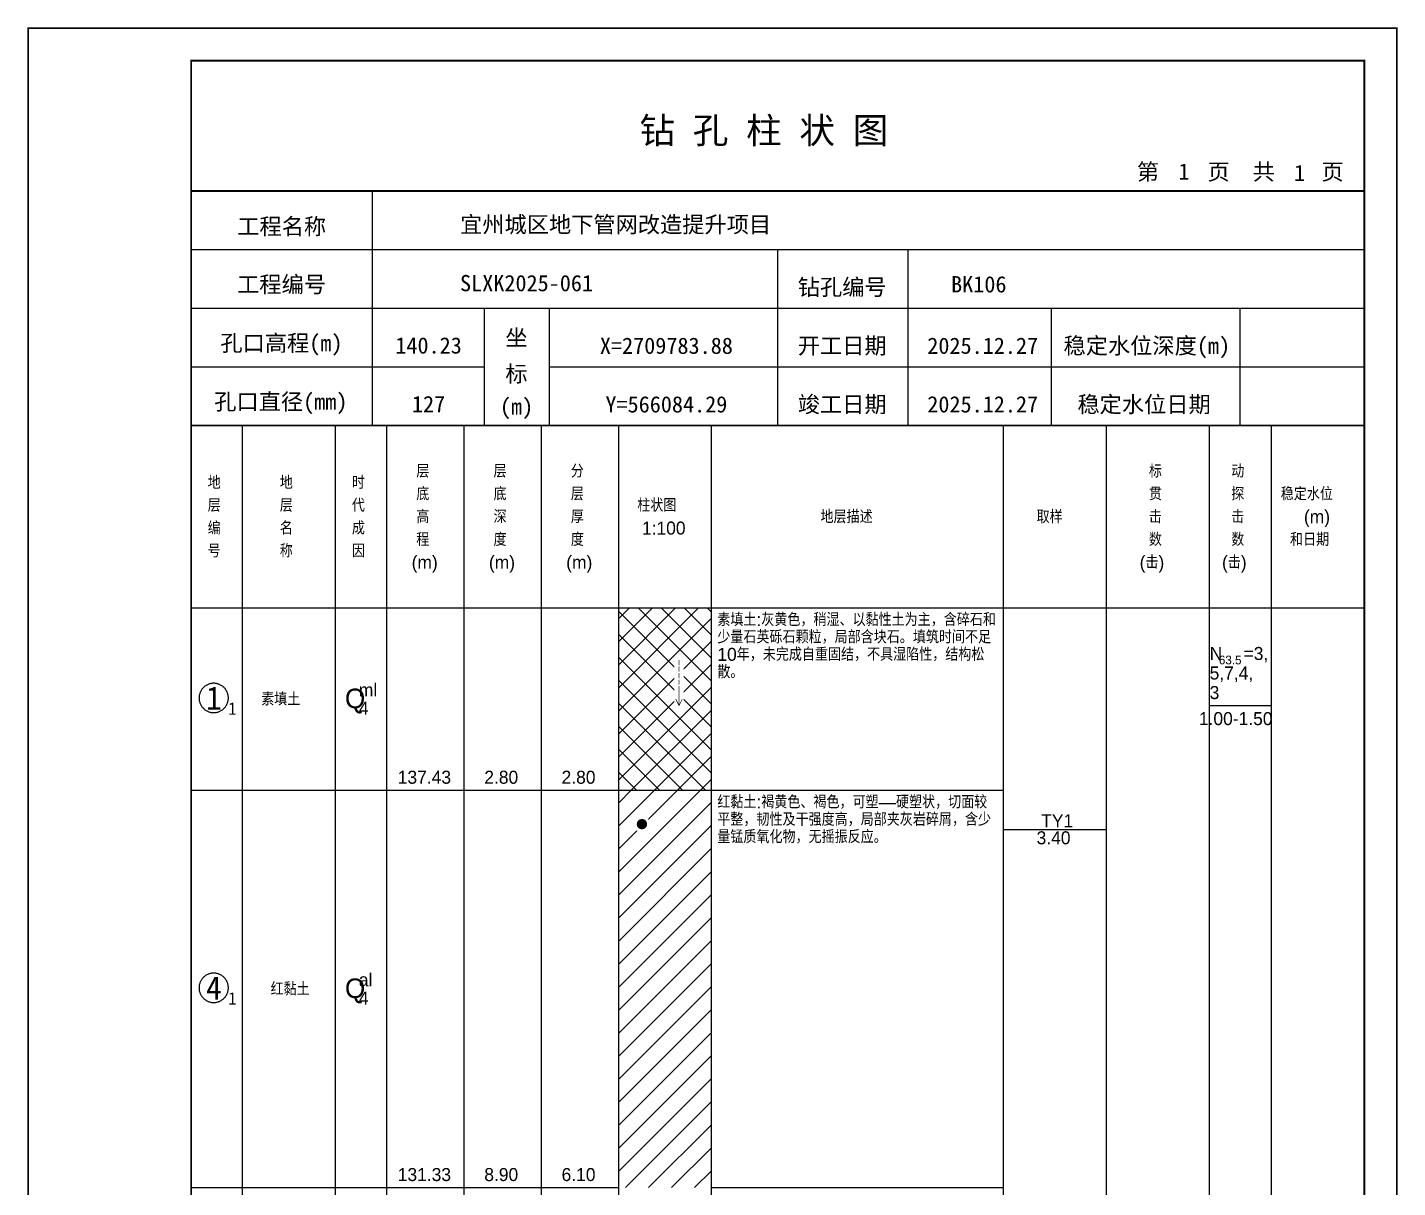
# Model space of a CAD drawing. Header units: millimetres. Extents: x 12489 to 89920, y 4630 to 4927.
# Drawn here: x 35589.3 to 35799.6, y 4748.7 to 4926.8 of the extents above; entities that cross this region are included whole.
import ezdxf
from ezdxf.enums import TextEntityAlignment as Align

# ---------------------------------------------------------------- set-up
doc = ezdxf.new("R2010")
doc.units = ezdxf.units.MM
doc.layers.add('GICAD_QUYANG', color=7, linetype='Continuous')
doc.layers.add('ZZT_TC', color=7, linetype='Continuous')
doc.styles.add('成果图图块', font='', dxfattribs={"height": 2.5})
doc.styles.add('成果图模板', font='')
doc.styles.add('成果图模板标题', font='simhei.ttf')
doc.styles.add('成果图表体', font='Comfont.shx', dxfattribs={"height": 2, "bigfont": 'Hztxt12a.shx'})
doc.styles.get('成果图图块').set_extended_font_data('FangSong_GB2312')
doc.styles.get('成果图模板').set_extended_font_data('FangSong_GB2312')

# ---------------------------------------------------------------- blocks, each defined once
blk = doc.blocks.new('DCBH-1-1-1169', base_point=(0.3, -0.11))
at = {"layer": 'ZZT_TC', "color": 7}
blk.add_polyline3d([(-0.19, 2.31, 0), (-0.3, 2.31, 0), (-0.41, 2.3, 0), (-0.52, 2.29, 0), (-0.63, 2.27, 0), (-0.73, 2.24, 0), (-0.84, 2.21, 0), (-0.95, 2.18, 0), (-1.05, 2.14, 0), (-1.15, 2.09, 0), (-1.25, 2.04, 0), (-1.35, 1.99, 0), (-1.44, 1.93, 0), (-1.53, 1.87, 0), (-1.62, 1.8, 0), (-1.7, 1.73, 0), (-1.78, 1.65, 0), (-1.86, 1.57, 0), (-1.93, 1.49, 0), (-2, 1.4, 0), (-2.06, 1.31, 0), (-2.12, 1.22, 0), (-2.17, 1.12, 0), (-2.22, 1.02, 0), (-2.27, 0.92, 0), (-2.31, 0.82, 0), (-2.34, 0.71, 0), (-2.37, 0.61, 0), (-2.4, 0.5, 0), (-2.41, 0.39, 0), (-2.43, 0.28, 0), (-2.44, 0.17, 0), (-2.44, 0.06, 0), (-2.44, -0.05, 0), (-2.43, -0.16, 0), (-2.41, -0.27, 0), (-2.4, -0.38, 0), (-2.37, -0.49, 0), (-2.34, -0.6, 0), (-2.31, -0.7, 0), (-2.27, -0.8, 0), (-2.22, -0.9, 0), (-2.17, -1, 0), (-2.12, -1.1, 0), (-2.06, -1.19, 0), (-2, -1.28, 0), (-1.93, -1.37, 0), (-1.86, -1.45, 0), (-1.78, -1.53, 0), (-1.7, -1.61, 0), (-1.62, -1.68, 0), (-1.53, -1.75, 0), (-1.44, -1.81, 0), (-1.35, -1.87, 0), (-1.25, -1.93, 0), (-1.15, -1.98, 0), (-1.05, -2.02, 0), (-0.95, -2.06, 0), (-0.84, -2.1, 0), (-0.73, -2.13, 0), (-0.63, -2.15, 0), (-0.52, -2.17, 0), (-0.41, -2.18, 0), (-0.3, -2.19, 0), (-0.19, -2.19, 0), (-0.08, -2.19, 0), (0.03, -2.18, 0), (0.14, -2.17, 0), (0.25, -2.15, 0), (0.36, -2.13, 0), (0.47, -2.1, 0), (0.57, -2.06, 0), (0.67, -2.02, 0), (0.77, -1.98, 0), (0.87, -1.93, 0), (0.97, -1.87, 0), (1.06, -1.81, 0), (1.15, -1.75, 0), (1.24, -1.68, 0), (1.32, -1.61, 0), (1.4, -1.53, 0), (1.48, -1.45, 0), (1.55, -1.37, 0), (1.62, -1.28, 0), (1.68, -1.19, 0), (1.74, -1.1, 0), (1.8, -1, 0), (1.85, -0.9, 0), (1.89, -0.8, 0), (1.93, -0.7, 0), (1.97, -0.6, 0), (2, -0.49, 0), (2.02, -0.38, 0), (2.04, -0.27, 0), (2.05, -0.16, 0), (2.06, -0.05, 0), (2.06, 0.06, 0), (2.06, 0.17, 0), (2.05, 0.28, 0), (2.04, 0.39, 0), (2.02, 0.5, 0), (2, 0.61, 0), (1.97, 0.71, 0), (1.93, 0.82, 0), (1.89, 0.92, 0), (1.85, 1.02, 0), (1.8, 1.12, 0), (1.74, 1.22, 0), (1.68, 1.31, 0), (1.62, 1.4, 0), (1.55, 1.49, 0), (1.48, 1.57, 0), (1.4, 1.65, 0), (1.32, 1.73, 0), (1.24, 1.8, 0), (1.15, 1.87, 0), (1.06, 1.93, 0), (0.97, 1.99, 0), (0.87, 2.04, 0), (0.77, 2.09, 0), (0.67, 2.14, 0), (0.57, 2.18, 0), (0.47, 2.21, 0), (0.36, 2.24, 0), (0.25, 2.27, 0), (0.14, 2.29, 0), (0.03, 2.3, 0), (-0.08, 2.31, 0), (-0.19, 2.31, 0)], dxfattribs=at)
at = {"style": '成果图图块'}
blk.add_text('1', height=3.57, dxfattribs=at).set_placement((-0.16, -1.74), align=Align.CENTER)
blk.add_text('1', height=1.91, dxfattribs=at).set_placement((2.03, -2.53))
blk = doc.blocks.new('DCBH-1-1-1170', base_point=(0.3, -0.11))
at = {"layer": 'ZZT_TC', "color": 7}
blk.add_polyline3d([(-0.19, 2.31, 0), (-0.3, 2.31, 0), (-0.41, 2.3, 0), (-0.52, 2.29, 0), (-0.63, 2.27, 0), (-0.73, 2.24, 0), (-0.84, 2.21, 0), (-0.95, 2.18, 0), (-1.05, 2.14, 0), (-1.15, 2.09, 0), (-1.25, 2.04, 0), (-1.35, 1.99, 0), (-1.44, 1.93, 0), (-1.53, 1.87, 0), (-1.62, 1.8, 0), (-1.7, 1.73, 0), (-1.78, 1.65, 0), (-1.86, 1.57, 0), (-1.93, 1.49, 0), (-2, 1.4, 0), (-2.06, 1.31, 0), (-2.12, 1.22, 0), (-2.17, 1.12, 0), (-2.22, 1.02, 0), (-2.27, 0.92, 0), (-2.31, 0.82, 0), (-2.34, 0.71, 0), (-2.37, 0.61, 0), (-2.4, 0.5, 0), (-2.41, 0.39, 0), (-2.43, 0.28, 0), (-2.44, 0.17, 0), (-2.44, 0.06, 0), (-2.44, -0.05, 0), (-2.43, -0.16, 0), (-2.41, -0.27, 0), (-2.4, -0.38, 0), (-2.37, -0.49, 0), (-2.34, -0.6, 0), (-2.31, -0.7, 0), (-2.27, -0.8, 0), (-2.22, -0.9, 0), (-2.17, -1, 0), (-2.12, -1.1, 0), (-2.06, -1.19, 0), (-2, -1.28, 0), (-1.93, -1.37, 0), (-1.86, -1.45, 0), (-1.78, -1.53, 0), (-1.7, -1.61, 0), (-1.62, -1.68, 0), (-1.53, -1.75, 0), (-1.44, -1.81, 0), (-1.35, -1.87, 0), (-1.25, -1.93, 0), (-1.15, -1.98, 0), (-1.05, -2.02, 0), (-0.95, -2.06, 0), (-0.84, -2.1, 0), (-0.73, -2.13, 0), (-0.63, -2.15, 0), (-0.52, -2.17, 0), (-0.41, -2.18, 0), (-0.3, -2.19, 0), (-0.19, -2.19, 0), (-0.08, -2.19, 0), (0.03, -2.18, 0), (0.14, -2.17, 0), (0.25, -2.15, 0), (0.36, -2.13, 0), (0.47, -2.1, 0), (0.57, -2.06, 0), (0.67, -2.02, 0), (0.77, -1.98, 0), (0.87, -1.93, 0), (0.97, -1.87, 0), (1.06, -1.81, 0), (1.15, -1.75, 0), (1.24, -1.68, 0), (1.32, -1.61, 0), (1.4, -1.53, 0), (1.48, -1.45, 0), (1.55, -1.37, 0), (1.62, -1.28, 0), (1.68, -1.19, 0), (1.74, -1.1, 0), (1.8, -1, 0), (1.85, -0.9, 0), (1.89, -0.8, 0), (1.93, -0.7, 0), (1.97, -0.6, 0), (2, -0.49, 0), (2.02, -0.38, 0), (2.04, -0.27, 0), (2.05, -0.16, 0), (2.06, -0.05, 0), (2.06, 0.06, 0), (2.06, 0.17, 0), (2.05, 0.28, 0), (2.04, 0.39, 0), (2.02, 0.5, 0), (2, 0.61, 0), (1.97, 0.71, 0), (1.93, 0.82, 0), (1.89, 0.92, 0), (1.85, 1.02, 0), (1.8, 1.12, 0), (1.74, 1.22, 0), (1.68, 1.31, 0), (1.62, 1.4, 0), (1.55, 1.49, 0), (1.48, 1.57, 0), (1.4, 1.65, 0), (1.32, 1.73, 0), (1.24, 1.8, 0), (1.15, 1.87, 0), (1.06, 1.93, 0), (0.97, 1.99, 0), (0.87, 2.04, 0), (0.77, 2.09, 0), (0.67, 2.14, 0), (0.57, 2.18, 0), (0.47, 2.21, 0), (0.36, 2.24, 0), (0.25, 2.27, 0), (0.14, 2.29, 0), (0.03, 2.3, 0), (-0.08, 2.31, 0), (-0.19, 2.31, 0)], dxfattribs=at)
at = {"style": '成果图图块'}
blk.add_text('4', height=3.57, dxfattribs=at).set_placement((-0.16, -1.74), align=Align.CENTER)
blk.add_text('1', height=1.91, dxfattribs=at).set_placement((2.03, -2.53))
blk = doc.blocks.new('gkqy1.dwg', base_point=(0.8, 0))
blk.add_wipeout([(-0.2, -0.2), (1.8, -0.2), (1.8, 1.8), (-0.2, 1.8)])
at = {"layer": 'GICAD_QUYANG'}
h = blk.add_hatch(color=7, dxfattribs=at)
edge = h.paths.add_edge_path()
edge.add_arc((0.8, 0.8), 0.8, 0, 360)
blk = doc.blocks.new('zztGLdt.dwg', base_point=(0.5, 0))
blk.add_wipeout([(-0.2, -0.2), (1.2, -0.2), (1.2, 3.2), (-0.2, 3.2)])
at = {"color": 7, "const_width": 0.1}
for points in [[(0.5, 3), (0.5, 0)], [(0, 1), (0.5, 0), (1, 1)]]:
    blk.add_lwpolyline(points, dxfattribs=at)
blk = doc.blocks.new('钻孔柱状图路桥昇龙制图梁世成校核莫家里.dwg106', base_point=(25, 236))
for p, q in [((52.82, 236), (52.82, 272)), ((25, 263), (205, 263)), ((115, 236), (115, 263)), ((135, 236), (135, 263)), ((25, 254), (205, 254)), ((70, 236), (70, 254)), ((80, 236), (80, 254)), ((157, 236), (157, 254)), ((185.95, 236), (185.95, 254)), ((25, 245), (70, 245)), ((80, 245), (205, 245))]:
    blk.add_line(p, q)
for points, const_width in [([(0, 0), (210, 0), (210, 297), (0, 297)], 0.25), ([(25, 5), (205, 5), (205, 292), (25, 292)], 0.3)]:
    blk.add_lwpolyline(points, close=True, dxfattribs=dict(const_width=const_width))
at = {"const_width": 0.3}
for points in [[(25, 272), (205, 272)], [(25, 236), (205, 236)]]:
    blk.add_lwpolyline(points, dxfattribs=at)
for s, height, style, p in [('钻 孔 柱 状 图', 4, '成果图模板标题', (93.8, 279.31)), ('第', 2.5, '成果图模板', (170.12, 273.7)), ('页', 2.5, '成果图模板', (180.96, 273.7)), ('共', 2.5, '成果图模板', (187.88, 273.7)), ('页', 2.5, '成果图模板', (198.44, 273.7)), ('工程名称', 2.5, '成果图模板', (32.07, 265.32)), ('宜州城区地下管网改造提升项目', 2.5, '成果图模板', (66.26, 265.61)), ('工程编号', 2.5, '成果图模板', (32.05, 256.41)), ('SLXK2025-061', 2.5, '成果图模板', (66.26, 256.61)), ('钻孔编号', 2.5, '成果图模板', (118.08, 256)), ('BK106', 2.5, '成果图模板', (141.61, 256.43)), ('孔口高程(m)', 2.5, '成果图模板', (29.48, 247.41)), ('坐', 2.5, '成果图模板', (73.21, 248.24)), ('开工日期', 2.5, '成果图模板', (118.08, 247)), ('稳定水位深度(m)', 2.5, '成果图模板', (158.86, 247)), ('标', 2.5, '成果图模板', (73.21, 242.7)), ('孔口直径(mm)', 2.5, '成果图模板', (28.54, 238.41)), ('(m) ', 2.5, '成果图模板', (72.38, 237.65)), ('竣工日期', 2.5, '成果图模板', (118.08, 238)), ('稳定水位日期', 2.5, '成果图模板', (160.99, 238))]:
    blk.add_text(s, height=height, dxfattribs=dict(style=style)).set_placement(p)
at = {"style": '成果图模板'}
for s, p in [('1', (177.35, 273.74)), ('1', (195.08, 273.53)), ('140.23', (61.43, 247.04)), ('X=2709783.88', (97.92, 247)), ('2025.12.27', (146.46, 247)), ('127', (61.43, 238.04)), ('Y=566084.29', (97.92, 238)), ('2025.12.27', (146.46, 238))]:
    blk.add_text(s, height=2.5, dxfattribs=at).set_placement(p, align=Align.CENTER)

msp = doc.modelspace()

# ---------------------------------------------------------------- hatches: boundary and pattern name
at = {"linetype": 'Continuous'}
h = msp.add_hatch(dxfattribs=at)
h.set_pattern_fill('GKSTT', scale=0.5, style=0, pattern_type=2)
h.set_pattern_definition([(45, (0, 0), (-1.76776695, 1.76776695), []), (135, (0, 0), (-1.76776695, -1.76776695), [])])
h.paths.add_polyline_path([(35680.06, 4809.71), (35694.29, 4809.71), (35694.29, 4837.71), (35680.06, 4837.71)])
h = msp.add_hatch(dxfattribs=at)
h.set_pattern_fill('GKNXT', scale=0.5, style=0, pattern_type=2)
h.set_pattern_definition([(45, (0, 0), (-1.76776695, 1.76776695), [])])
h.paths.add_polyline_path([(35680.06, 4748.71), (35694.29, 4748.71), (35694.29, 4809.71), (35680.06, 4809.71)])

# ---------------------------------------------------------------- linework, layer by layer
at = {"color": 0}
for p, q in [((35614.45, 4837.71), (35622.35, 4837.71)), ((35614.45, 4809.71), (35614.45, 4837.71)), ((35622.35, 4809.71), (35622.35, 4837.71)), ((35614.45, 4809.71), (35622.35, 4809.71)), ((35614.45, 4809.71), (35622.35, 4809.71)), ((35614.45, 4748.71), (35614.45, 4809.71)), ((35622.35, 4748.71), (35622.35, 4809.71)), ((35614.45, 4748.71), (35622.35, 4748.71))]:
    msp.add_line(p, q, dxfattribs=at)
for points in [[(35614.45, 4865.71), (35622.35, 4865.71)], [(35614.45, 4837.71), (35614.45, 4865.71)], [(35622.35, 4837.71), (35622.35, 4865.71)], [(35622.35, 4865.71), (35636.58, 4865.71)], [(35622.35, 4837.71), (35622.35, 4865.71)], [(35636.58, 4837.71), (35636.58, 4865.71)], [(35636.58, 4865.71), (35644.49, 4865.71)], [(35636.58, 4837.71), (35636.58, 4865.71)], [(35644.49, 4837.71), (35644.49, 4865.71)], [(35644.49, 4865.71), (35656.35, 4865.71)], [(35644.49, 4837.71), (35644.49, 4865.71)], [(35656.35, 4837.71), (35656.35, 4865.71)], [(35656.35, 4865.71), (35668.2, 4865.71)], [(35656.35, 4837.71), (35656.35, 4865.71)], [(35668.2, 4837.71), (35668.2, 4865.71)], [(35668.2, 4865.71), (35680.06, 4865.71)], [(35668.2, 4837.71), (35668.2, 4865.71)], [(35680.06, 4837.71), (35680.06, 4865.71)], [(35680.06, 4865.71), (35694.29, 4865.71)], [(35680.06, 4837.71), (35680.06, 4865.71)], [(35694.29, 4837.71), (35694.29, 4865.71)], [(35694.29, 4865.71), (35739.11, 4865.71)], [(35694.29, 4837.71), (35694.29, 4865.71)], [(35739.11, 4837.71), (35739.11, 4865.71)], [(35739.11, 4865.71), (35754.92, 4865.71)], [(35739.11, 4837.71), (35739.11, 4865.71)], [(35754.92, 4837.71), (35754.92, 4865.71)], [(35754.92, 4865.71), (35770.73, 4865.71)], [(35754.92, 4837.71), (35754.92, 4865.71)], [(35770.73, 4837.71), (35770.73, 4865.71)], [(35770.73, 4865.71), (35780.22, 4865.71)], [(35770.73, 4837.71), (35770.73, 4865.71)], [(35780.22, 4837.71), (35780.22, 4865.71)], [(35780.22, 4865.71), (35794.45, 4865.71)], [(35780.22, 4837.71), (35780.22, 4865.71)], [(35794.45, 4837.71), (35794.45, 4865.71)], [(35614.45, 4837.71), (35622.35, 4837.71)], [(35614.45, 4643.71), (35614.45, 4837.71)], [(35614.45, 4837.71), (35622.35, 4837.71)], [(35622.35, 4643.71), (35622.35, 4837.71)], [(35622.35, 4837.71), (35636.58, 4837.71)], [(35622.35, 4643.71), (35622.35, 4837.71)], [(35622.35, 4837.71), (35636.58, 4837.71)], [(35622.35, 4837.71), (35636.58, 4837.71)], [(35622.35, 4809.71), (35622.35, 4837.71)], [(35636.58, 4643.71), (35636.58, 4837.71)], [(35636.58, 4809.71), (35636.58, 4837.71)], [(35636.58, 4837.71), (35644.49, 4837.71)], [(35636.58, 4643.71), (35636.58, 4837.71)], [(35636.58, 4837.71), (35644.49, 4837.71)], [(35636.58, 4837.71), (35644.49, 4837.71)], [(35636.58, 4809.71), (35636.58, 4837.71)], [(35644.49, 4643.71), (35644.49, 4837.71)], [(35644.49, 4809.71), (35644.49, 4837.71)], [(35644.49, 4837.71), (35656.35, 4837.71)], [(35644.49, 4643.71), (35644.49, 4837.71)], [(35644.49, 4837.71), (35656.35, 4837.71)], [(35644.49, 4837.71), (35656.35, 4837.71)], [(35644.49, 4809.71), (35644.49, 4837.71)], [(35656.35, 4643.71), (35656.35, 4837.71)], [(35656.35, 4809.71), (35656.35, 4837.71)], [(35656.35, 4837.71), (35668.2, 4837.71)], [(35656.35, 4643.71), (35656.35, 4837.71)], [(35656.35, 4837.71), (35668.2, 4837.71)], [(35656.35, 4837.71), (35668.2, 4837.71)], [(35656.35, 4809.71), (35656.35, 4837.71)], [(35668.2, 4643.71), (35668.2, 4837.71)], [(35668.2, 4809.71), (35668.2, 4837.71)], [(35668.2, 4837.71), (35680.06, 4837.71)], [(35668.2, 4643.71), (35668.2, 4837.71)], [(35668.2, 4837.71), (35680.06, 4837.71)], [(35668.2, 4837.71), (35680.06, 4837.71)], [(35668.2, 4809.71), (35668.2, 4837.71)], [(35680.06, 4643.71), (35680.06, 4837.71)], [(35680.06, 4809.71), (35680.06, 4837.71)], [(35680.06, 4837.71), (35694.29, 4837.71)], [(35680.06, 4643.71), (35680.06, 4837.71)], [(35680.06, 4837.71), (35694.29, 4837.71)], [(35694.29, 4643.71), (35694.29, 4837.71)], [(35694.29, 4837.71), (35739.11, 4837.71)], [(35694.29, 4643.71), (35694.29, 4837.71)], [(35694.29, 4837.71), (35739.11, 4837.71)], [(35694.29, 4837.71), (35739.11, 4837.71)], [(35694.29, 4809.71), (35694.29, 4837.71)], [(35739.11, 4643.71), (35739.11, 4837.71)], [(35739.11, 4809.71), (35739.11, 4837.71)], [(35739.11, 4837.71), (35754.92, 4837.71)], [(35739.11, 4643.71), (35739.11, 4837.71)], [(35739.11, 4837.71), (35754.92, 4837.71)], [(35754.92, 4643.71), (35754.92, 4837.71)], [(35754.92, 4837.71), (35770.73, 4837.71)], [(35754.92, 4643.71), (35754.92, 4837.71)], [(35754.92, 4837.71), (35770.73, 4837.71)], [(35770.73, 4643.71), (35770.73, 4837.71)], [(35770.73, 4837.71), (35780.22, 4837.71)], [(35770.73, 4643.71), (35770.73, 4837.71)], [(35770.73, 4837.71), (35780.22, 4837.71)], [(35770.73, 4837.71), (35780.22, 4837.71)], [(35770.73, 4822.71), (35770.73, 4837.71)], [(35780.22, 4643.71), (35780.22, 4837.71)], [(35780.22, 4822.71), (35780.22, 4837.71)], [(35780.22, 4837.71), (35794.45, 4837.71)], [(35780.22, 4643.71), (35780.22, 4837.71)], [(35780.22, 4837.71), (35794.45, 4837.71)], [(35794.45, 4643.71), (35794.45, 4837.71)], [(35770.73, 4822.71), (35780.22, 4822.71)], [(35622.35, 4809.71), (35636.58, 4809.71)], [(35622.35, 4809.71), (35636.58, 4809.71)], [(35622.35, 4748.71), (35622.35, 4809.71)], [(35636.58, 4748.71), (35636.58, 4809.71)], [(35636.58, 4809.71), (35644.49, 4809.71)], [(35636.58, 4809.71), (35644.49, 4809.71)], [(35636.58, 4748.71), (35636.58, 4809.71)], [(35644.49, 4748.71), (35644.49, 4809.71)], [(35644.49, 4809.71), (35656.35, 4809.71)], [(35644.49, 4809.71), (35656.35, 4809.71)], [(35644.49, 4748.71), (35644.49, 4809.71)], [(35656.35, 4748.71), (35656.35, 4809.71)], [(35656.35, 4809.71), (35668.2, 4809.71)], [(35656.35, 4809.71), (35668.2, 4809.71)], [(35656.35, 4748.71), (35656.35, 4809.71)], [(35668.2, 4748.71), (35668.2, 4809.71)], [(35668.2, 4809.71), (35680.06, 4809.71)], [(35668.2, 4809.71), (35680.06, 4809.71)], [(35668.2, 4748.71), (35668.2, 4809.71)], [(35680.06, 4748.71), (35680.06, 4809.71)], [(35694.29, 4809.71), (35739.11, 4809.71)], [(35694.29, 4809.71), (35739.11, 4809.71)], [(35694.29, 4748.71), (35694.29, 4809.71)], [(35739.11, 4748.71), (35739.11, 4809.71)], [(35739.11, 4803.71), (35754.92, 4803.71)], [(35622.35, 4748.71), (35636.58, 4748.71)], [(35636.58, 4748.71), (35644.49, 4748.71)], [(35644.49, 4748.71), (35656.35, 4748.71)], [(35656.35, 4748.71), (35668.2, 4748.71)], [(35668.2, 4748.71), (35680.06, 4748.71)], [(35694.29, 4748.71), (35739.11, 4748.71)]]:
    msp.add_lwpolyline(points, dxfattribs=at)
at = {"color": 7, "flags": 128}
msp.add_lwpolyline([(35680.06, 4809.71), (35694.29, 4809.71)], dxfattribs=at)

# ---------------------------------------------------------------- block references
for name, p in [('DCBH-1-1-1169', (35618.4, 4823.71)), ('DCBH-1-1-1170', (35618.4, 4779.21))]:
    msp.add_blockref(name, p)

# ---------------------------------------------------------------- texts
at = {"color": 0, "style": '成果图表体'}
for s, height, p in [('层', 2, (35649, 4857.71)), ('层', 2, (35660.85, 4857.71)), ('分', 2, (35672.71, 4857.71)), ('标', 2, (35761.41, 4857.71)), ('动', 2, (35774.05, 4857.71)), ('地', 2, (35616.98, 4855.96)), ('地', 2, (35628.05, 4855.96)), ('时', 2, (35639.11, 4855.96)), ('底', 2, (35649, 4854.21)), ('底', 2, (35660.85, 4854.21)), ('层', 2, (35672.71, 4854.21)), ('贯', 2, (35761.41, 4854.21)), ('探', 2, (35774.05, 4854.21)), ('稳定水位', 2, (35781.65, 4854.21)), ('层', 2, (35616.98, 4852.46)), ('层', 2, (35628.05, 4852.46)), ('代', 2, (35639.11, 4852.46)), ('高', 2, (35649, 4850.71)), ('深', 2, (35660.85, 4850.71)), ('厚', 2, (35672.71, 4850.71)), ('柱状图', 2, (35682.91, 4852.46)), ('地层描述', 2, (35711.02, 4850.71)), ('取样', 2, (35744.18, 4850.71)), ('击', 2, (35761.41, 4850.71)), ('击', 2, (35774.05, 4850.71)), ('(m)', 2, (35785.2, 4850.71)), ('编', 2, (35616.98, 4848.96)), ('名', 2, (35628.05, 4848.96)), ('成', 2, (35639.11, 4848.96)), ('1:100', 2, (35683.62, 4848.96)), ('程', 2, (35649, 4847.21)), ('度', 2, (35660.85, 4847.21)), ('度', 2, (35672.71, 4847.21)), ('数', 2, (35761.41, 4847.21)), ('数', 2, (35774.05, 4847.21)), ('和日期', 2, (35783.07, 4847.21)), ('号', 2, (35616.98, 4845.46)), ('称', 2, (35628.05, 4845.46)), ('因', 2, (35639.11, 4845.46)), ('(m)', 2, (35648.28, 4843.71)), ('(m)', 2, (35660.14, 4843.71)), ('(m)', 2, (35672, 4843.71)), ('(击)', 2, (35759.99, 4843.71)), ('(击)', 2, (35772.63, 4843.71)), ('N', 2, (35770.73, 4829.71)), ('=3,', 2, (35775.94, 4829.71)), ('63.5', 1.333, (35772.15, 4829.04)), ('5,7,4,', 2, (35770.73, 4826.71)), ('Q', 3, (35638.05, 4822.31)), ('ml', 2, (35640.18, 4824.11)), ('3', 2, (35770.73, 4823.71)), ('素填土', 2, (35625.2, 4822.71)), ('4', 2, (35640.18, 4821.31)), ('1.00-1.50', 2, (35769.08, 4819.71)), ('137.43', 2, (35646.15, 4810.71)), ('2.80', 2, (35659.43, 4810.71)), ('2.80', 2, (35671.29, 4810.71)), ('TY1', 2, (35744.89, 4804.01)), ('3.40', 2, (35744.18, 4801.41)), ('al', 2, (35640.18, 4779.61)), ('红黏土', 2, (35626.63, 4778.21)), ('Q', 3, (35638.05, 4777.81)), ('4', 2, (35640.18, 4776.81)), ('131.33', 2, (35646.15, 4749.71)), ('8.90', 2, (35659.43, 4749.71)), ('6.10', 2, (35671.29, 4749.71))]:
    msp.add_text(s, height=height, dxfattribs=at).set_placement(p)
at = {"color": 0, "char_height": 2, "width": 43.0292, "attachment_point": 1, "line_spacing_factor": 0.8, "style": '成果图表体'}
for s, insert in [('素填土:灰黄色，稍湿、以黏性土为主，含碎石和少量石英砾石颗粒，局部含块石。填筑时间不足10年，未完成自重固结，不具湿陷性，结构松散。', (35695.19, 4836.91)), ('红黏土:褐黄色、褐色，可塑—硬塑状，切面较平整，韧性及干强度高，局部夹灰岩碎屑，含少量锰质氧化物，无摇振反应。', (35695.19, 4808.91))]:
    msp.add_mtext(s, dxfattribs=dict(at, insert=insert))

# ---------------------------------------------------------------- next in the draw order: block references
for name, p in [('zztGLdt.dwg', (35689.31, 4826.71)), ('gkqy1.dwg', (35683.62, 4803.71))]:
    msp.add_blockref(name, p)

# ---------------------------------------------------------------- next in the draw order: block references
msp.add_blockref('zztGLdt.dwg', (35689.31, 4825.71))

# ---------------------------------------------------------------- next in the draw order: block references
msp.add_blockref('zztGLdt.dwg', (35689.31, 4824.71))

# ---------------------------------------------------------------- next in the draw order: block references
msp.add_blockref('zztGLdt.dwg', (35689.31, 4823.71))

# ---------------------------------------------------------------- next in the draw order: block references
msp.add_blockref('zztGLdt.dwg', (35689.31, 4822.71))

# ---------------------------------------------------------------- next in the draw order: block references
msp.add_blockref('钻孔柱状图路桥昇龙制图梁世成校核莫家里.dwg106', (35614.45, 4865.71))

doc.saveas('drawing.dxf')
